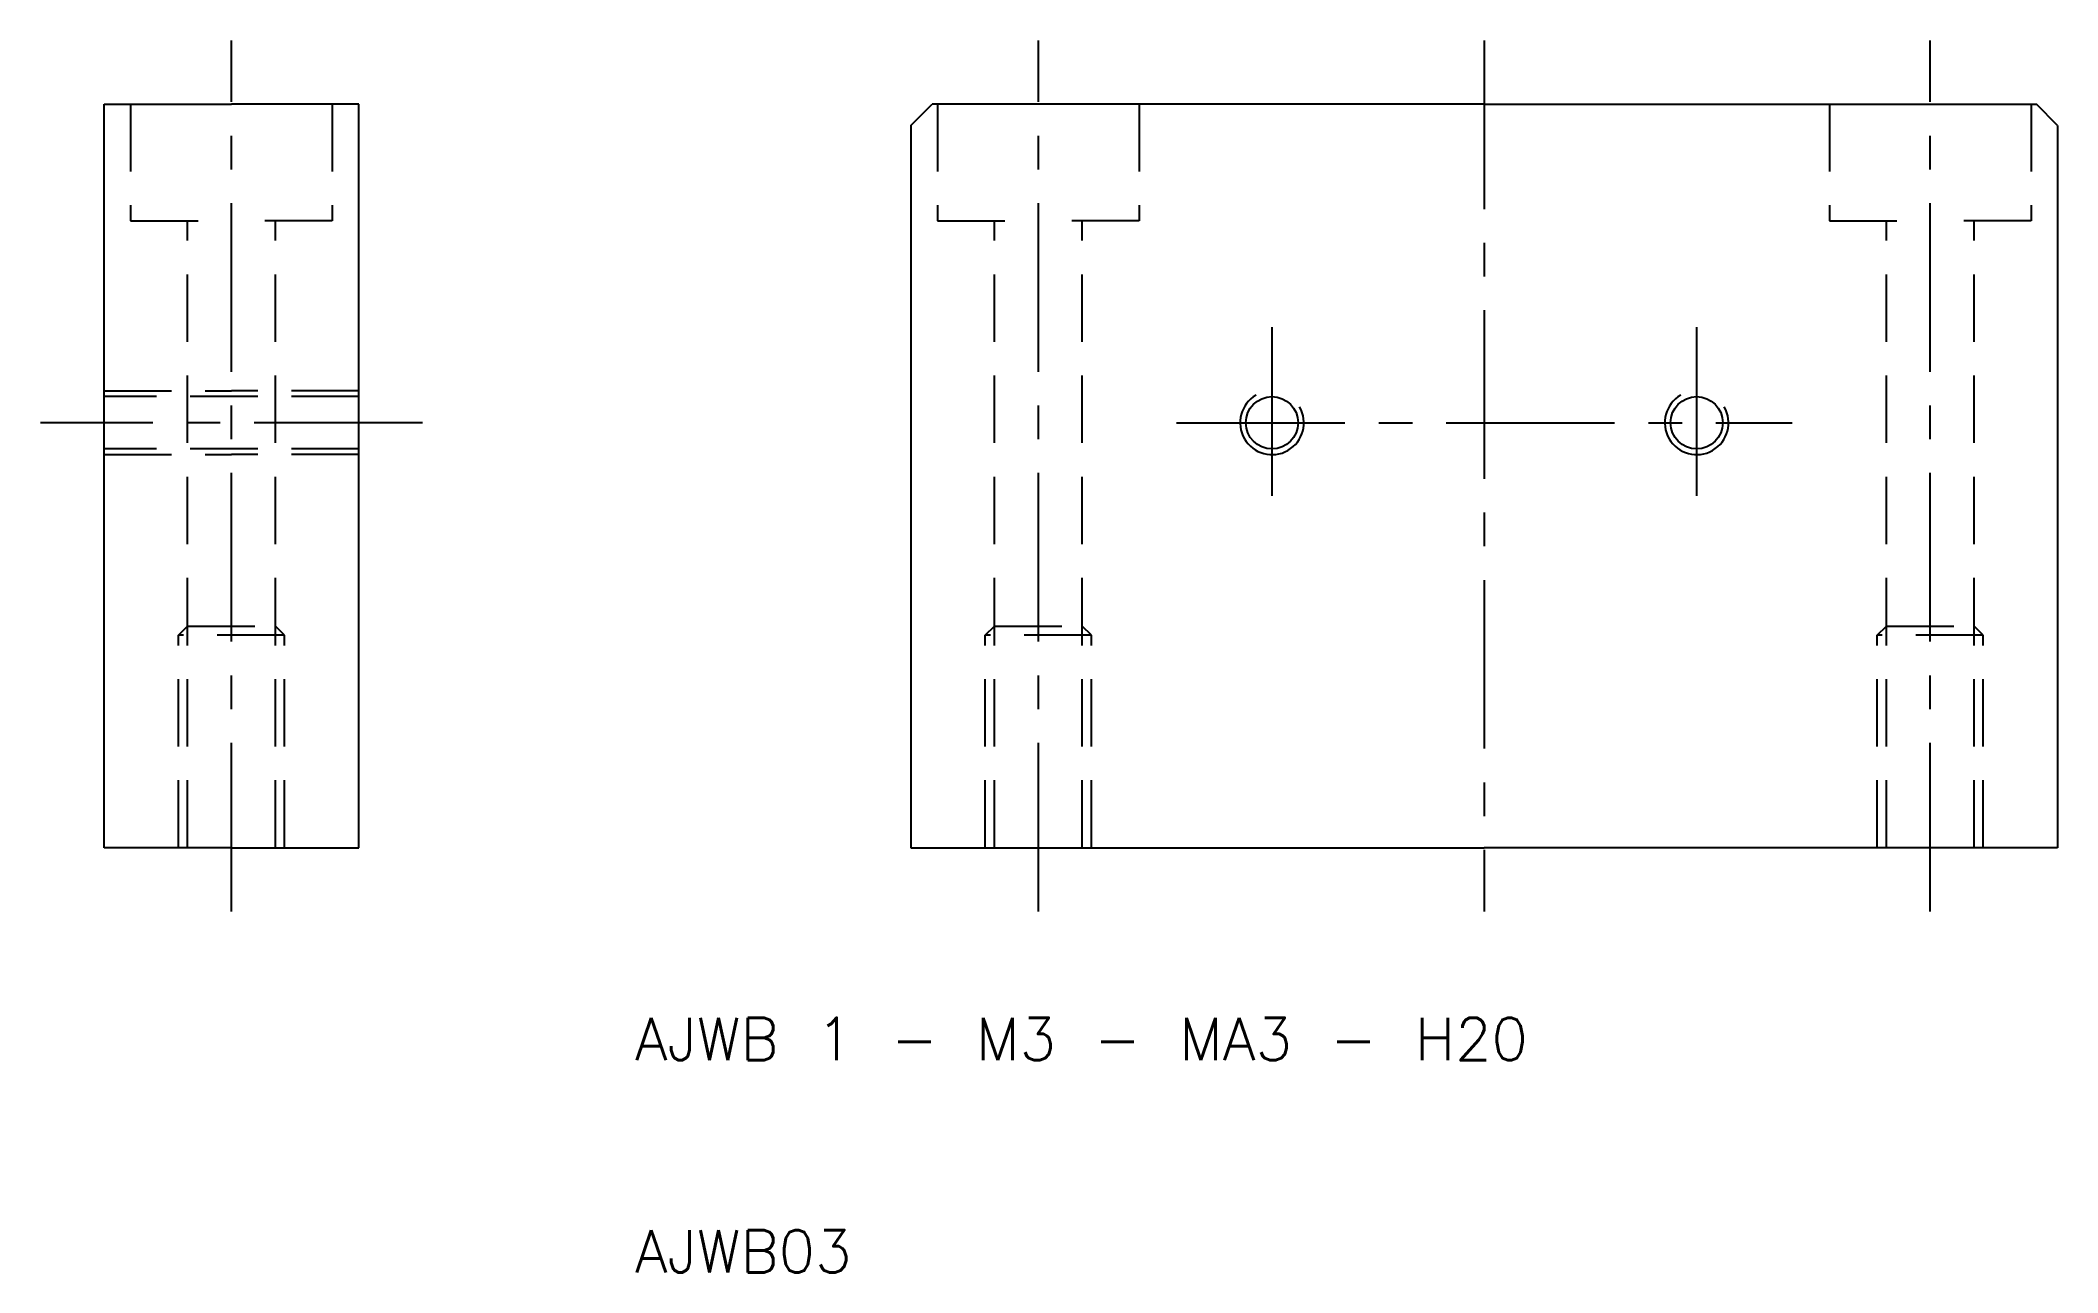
# Model space of a CAD drawing. Extents: x -18 to 77, y 10 to 68.
import ezdxf

# ---------------------------------------------------------------- set-up
doc = ezdxf.new("R2010")
doc.units = 0
doc.header["$LTSCALE"] = 0.25
doc.linetypes.add('CENTER', pattern=[50.8, 31.75, -6.35, 6.35, -6.35])
doc.linetypes.add('DASHED', pattern=[19.05, 12.7, -6.35])
doc.layers.get('0').update_dxf_attribs({"linetype": 'CONTINUOUS'})
doc.layers.add('CENTER', color=1, linetype='CENTER')
doc.styles.get("Standard").update_dxf_attribs({"font": 'txt.shx', "bigfont": 'extfont.shx'})

msp = doc.modelspace()

# ---------------------------------------------------------------- linework, layer by layer
for p, q in [((-15, 30), (-15, 65)), ((-15, 65), (-9, 65)), ((-3, 65), (-9, 65)), ((-3, 30), (-3, 65)), ((23, 64), (24, 65)), ((50, 65), (24, 65)), ((50, 65), (76, 65)), ((77, 64), (76, 65)), ((23, 64), (23, 30)), ((77, 64), (77, 30)), ((-9, 30), (-15, 30)), ((-9, 30), (-3, 30)), ((23, 30), (50, 30)), ((77, 30), (50, 30))]:
    msp.add_line(p, q)
at = {"color": 3, "linetype": 'DASHED'}
for p, q in [((-13.75, 65), (-13.75, 59.5)), ((-4.25, 65), (-4.25, 59.5)), ((24.25, 65), (24.25, 59.5)), ((33.75, 65), (33.75, 59.5)), ((66.25, 65), (66.25, 59.5)), ((75.75, 65), (75.75, 59.5)), ((-13.75, 59.5), (-9, 59.5)), ((-11.067, 30), (-11.067, 59.5)), ((-4.25, 59.5), (-9, 59.5)), ((-6.933, 30), (-6.933, 59.5)), ((24.25, 59.5), (29, 59.5)), ((26.933, 30), (26.933, 59.5)), ((33.75, 59.5), (29, 59.5)), ((31.067, 30), (31.067, 59.5)), ((66.25, 59.5), (71, 59.5)), ((68.933, 30), (68.933, 59.5)), ((75.75, 59.5), (71, 59.5)), ((73.067, 30), (73.067, 59.5)), ((-15, 51.5), (-9, 51.5)), ((-3, 51.5), (-9, 51.5)), ((-3, 51.23), (-15, 51.23)), ((-3, 48.77), (-15, 48.77)), ((-15, 48.5), (-9, 48.5)), ((-3, 48.5), (-9, 48.5)), ((-11.5, 40), (-11.067, 40.433)), ((-11.5, 30), (-11.5, 40)), ((-6.5, 40), (-11.5, 40)), ((-11.067, 40.433), (-6.933, 40.433)), ((-6.5, 40), (-6.933, 40.433)), ((-6.5, 30), (-6.5, 40)), ((26.5, 40), (26.933, 40.433)), ((31.5, 40), (26.5, 40)), ((26.5, 30), (26.5, 40)), ((26.933, 40.433), (31.067, 40.433)), ((31.5, 40), (31.067, 40.433)), ((31.5, 30), (31.5, 40)), ((68.5, 40), (68.933, 40.433)), ((68.5, 30), (68.5, 40)), ((73.5, 40), (68.5, 40)), ((68.933, 40.433), (73.067, 40.433)), ((73.5, 40), (73.067, 40.433)), ((73.5, 30), (73.5, 40))]:
    msp.add_line(p, q, dxfattribs=at)
for centre in [(40, 50), (60, 50)]:
    msp.add_circle(centre, 1.23)
at = {"color": 3}
for centre in [(40, 50), (60, 50)]:
    msp.add_arc(centre, 1.5, 120, 30, dxfattribs=at)
at = {"layer": 'CENTER', "color": 1, "linetype": 'CENTER'}
for p, q in [((-9, 27), (-9, 68)), ((29, 27), (29, 68)), ((50, 68), (50, 27)), ((71, 27), (71, 68)), ((40, 54.5), (40, 45.5)), ((60, 54.5), (60, 45.5)), ((0, 50), (-18, 50)), ((35.5, 50), (64.5, 50))]:
    msp.add_line(p, q, dxfattribs=at)

# ---------------------------------------------------------------- texts
for s, p in [('AJWB 1 - M3 - MA3 - H20', (10, 20)), ('AJWB03', (10, 10))]:
    msp.add_text(s, height=2).set_placement(p)

doc.saveas('drawing.dxf')
